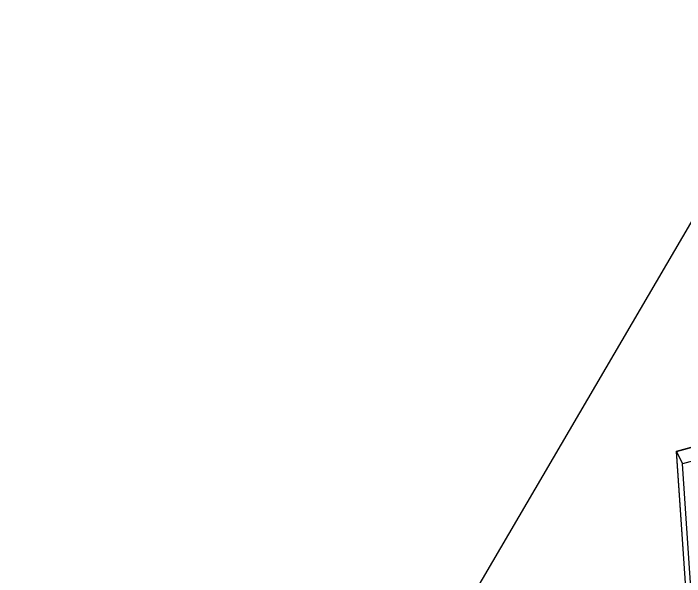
# Model space of a CAD drawing. Header units: millimetres. Extents: x 0 to 594, y 0 to 420.
# Drawn here: x 457.23 to 485.07, y 326.76 to 350.1 of the extents above; entities that cross this region are included whole.
import ezdxf

# ---------------------------------------------------------------- set-up
doc = ezdxf.new("R2010")
doc.units = ezdxf.units.MM
doc.header["$LTSCALE"] = 32.67
doc.layers.get('0').update_dxf_attribs({"linetype": 'CONTINUOUS'})

msp = doc.modelspace()

# ---------------------------------------------------------------- linework, layer by layer
at = {"color": 7, "linetype": 'CONTINUOUS'}
for p, q in [((490.399, 350.102), (457.226, 293.457)), ((484.73, 331.955), (504.151, 337.234)), ((504.194, 336.653), (484.98, 331.431)), ((485.942, 314.392), (484.73, 331.955)), ((486.152, 314.442), (484.98, 331.431))]:
    msp.add_line(p, q, dxfattribs=at)
at = {"color": 6, "linetype": 'CONTINUOUS'}
for p, q in [((484.733, 331.948), (504.155, 337.227)), ((485.945, 314.385), (484.733, 331.948)), ((484.733, 331.948), (484.98, 331.431))]:
    msp.add_line(p, q, dxfattribs=at)

doc.saveas('drawing.dxf')
